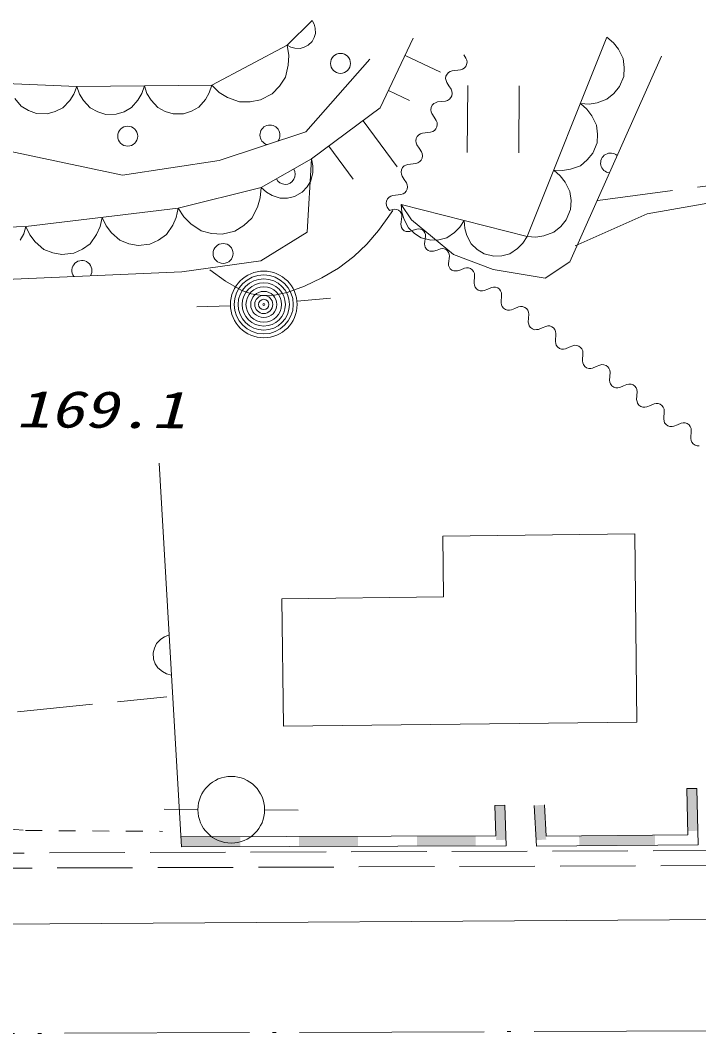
# Model space of a CAD drawing. Units: millimetres, scale not verified. Extents: x 40000 to 680000, y 20000 to 380000.
# Drawn here: x 411743 to 431970, y 277295 to 307705 of the extents above; entities that cross this region are included whole.
import ezdxf
from ezdxf.enums import TextEntityAlignment as Align

# ---------------------------------------------------------------- set-up
doc = ezdxf.new("R2010")
doc.units = ezdxf.units.MM
doc.header["$LTSCALE"] = 1000
for name, pattern in [('USER1', [1, 0.5, -0.5]), ('USER2', [3, 2.25, -0.75]), ('USER4', [7.000001, 5.508197, -0.688525, 0.114754, -0.688525])]:
    doc.linetypes.add(name, pattern=pattern)
doc.layers.add('S-BGD', color=1, linetype='Continuous', lineweight=13)
doc.layers.add('S-BMK', color=3, linetype='USER4', lineweight=13)
doc.styles.add('ＭＳ ゴシック', font='')
doc.styles.get('ＭＳ ゴシック').set_extended_font_data('MS Gothic')

msp = doc.modelspace()

# ---------------------------------------------------------------- hatches: boundary and pattern name
at = {"layer": 'S-BGD'}
for points in [[(431645, 283519), (431616, 284783), (431916, 284790), (431945, 283526)], [(425928, 283248), (425893, 284278), (426193, 284289), (426228, 283258)], [(427369, 284300), (427425, 283263), (427125, 283247), (427069, 284283)], [(416543, 283345), (418299, 283350), (418299, 283050), (416543, 283045)], [(420055, 283354), (421811, 283359), (421812, 283059), (420056, 283054)], [(423567, 283364), (425323, 283369), (425324, 283069), (423568, 283064)], [(428407, 283378), (430669, 283398), (430671, 283098), (428409, 283078)]]:
    msp.add_hatch(color=256, dxfattribs=at).paths.add_polyline_path(points)

# ---------------------------------------------------------------- linework, layer by layer
for p, q in [((419698, 306963), (420449, 307705)), ((420505, 307589), (420449, 307705)), ((420534, 307473), (420505, 307589)), ((420542, 307318), (420534, 307473)), ((420444, 307076), (420504, 307191)), ((420504, 307191), (420542, 307318)), ((422477, 305092), (423461, 307175)), ((426855, 301254), (429237, 307207)), ((429433, 307036), (429237, 307207)), ((417451, 305770), (419698, 306963)), ((419746, 306657), (419698, 306963)), ((419698, 306963), (419812, 306904)), ((419812, 306904), (419929, 306876)), ((419929, 306876), (420084, 306865)), ((420084, 306865), (420211, 306902)), ((420211, 306902), (420327, 306961)), ((420327, 306961), (420444, 307076)), ((429581, 306845), (429433, 307036)), ((429722, 306564), (429581, 306845)), ((419733, 306369), (419746, 306657)), ((422166, 306546), (420257, 304375)), ((423215, 306654), (424269, 306157)), ((424964, 306680), (425030, 306578)), ((425030, 306578), (425054, 306521)), ((430865, 306636), (428125, 300499)), ((429753, 306298), (429722, 306564)), ((419645, 306006), (419733, 306369)), ((424864, 306229), (424622, 306201)), ((424927, 306247), (424864, 306229)), ((424981, 306284), (424927, 306247)), ((425023, 306330), (424981, 306284)), ((425051, 306388), (425023, 306330)), ((425063, 306456), (425051, 306388)), ((425054, 306521), (425063, 306456)), ((429735, 306035), (429753, 306298)), ((403267, 306143), (413431, 305737)), ((419469, 305740), (419645, 306006)), ((424435, 306036), (424424, 305970)), ((424424, 305970), (424437, 305907)), ((424466, 306102), (424435, 306036)), ((424514, 306153), (424466, 306102)), ((424563, 306178), (424514, 306153)), ((424622, 306201), (424563, 306178)), ((429612, 305728), (429735, 306035)), ((413340, 305507), (413431, 305737)), ((413431, 305737), (417451, 305770)), ((413431, 305737), (413508, 305507)), ((415362, 305522), (415441, 305754)), ((415441, 305754), (415518, 305523)), ((417373, 305539), (417451, 305770)), ((417451, 305770), (417673, 305557)), ((419250, 305515), (419469, 305740)), ((424437, 305907), (424456, 305852)), ((424456, 305852), (424521, 305750)), ((424521, 305750), (424587, 305648)), ((424587, 305648), (424611, 305590)), ((425083, 305767), (425071, 303767)), ((426606, 303757), (426618, 305757)), ((429444, 305524), (429612, 305728)), ((411579, 305379), (411768, 305147)), ((413215, 305313), (413340, 305507)), ((413508, 305507), (413630, 305312)), ((415054, 305102), (415248, 305325)), ((415248, 305325), (415362, 305522)), ((415518, 305523), (415640, 305328)), ((415640, 305328), (415838, 305109)), ((417065, 305119), (417259, 305342)), ((417259, 305342), (417373, 305539)), ((417673, 305557), (417924, 305409)), ((417924, 305409), (418274, 305278)), ((418593, 305275), (418901, 305330)), ((418901, 305330), (419250, 305515)), ((422723, 305613), (423343, 305319)), ((424484, 305317), (424421, 305299)), ((424538, 305354), (424484, 305317)), ((424580, 305400), (424538, 305354)), ((424608, 305458), (424580, 305400)), ((424620, 305526), (424608, 305458)), ((424611, 305590), (424620, 305526)), ((428942, 305247), (429237, 305354)), ((429237, 305354), (429444, 305524)), ((411768, 305147), (411987, 305016)), ((411987, 305016), (412223, 304930)), ((412780, 304985), (413008, 305098)), ((413008, 305098), (413215, 305313)), ((413630, 305312), (413828, 305092)), ((413828, 305092), (414050, 304973)), ((414834, 304980), (415054, 305102)), ((415838, 305109), (416060, 304990)), ((416844, 304996), (417065, 305119)), ((418274, 305278), (418593, 305275)), ((420424, 303570), (422477, 305092)), ((423992, 305106), (423981, 305040)), ((423981, 305040), (423994, 304977)), ((424023, 305171), (423992, 305106)), ((424071, 305223), (424023, 305171)), ((424120, 305248), (424071, 305223)), ((424179, 305271), (424120, 305248)), ((424421, 305299), (424179, 305271)), ((428639, 305052), (428443, 305223)), ((428443, 305223), (428701, 305206)), ((428787, 304860), (428639, 305052)), ((428701, 305206), (428942, 305247)), ((412223, 304930), (412538, 304918)), ((412538, 304918), (412780, 304985)), ((414050, 304973), (414287, 304900)), ((414287, 304900), (414598, 304903)), ((414598, 304903), (414834, 304980)), ((416060, 304990), (416297, 304917)), ((416297, 304917), (416609, 304919)), ((416609, 304919), (416844, 304996)), ((421964, 304711), (422983, 303336)), ((423994, 304977), (424013, 304922)), ((424013, 304922), (424079, 304820)), ((424079, 304820), (424144, 304717)), ((424144, 304717), (424168, 304660)), ((428928, 304580), (428787, 304860)), ((424095, 304424), (424041, 304387)), ((424137, 304469), (424095, 304424)), ((424165, 304528), (424137, 304469)), ((424177, 304596), (424165, 304528)), ((424168, 304660), (424177, 304596)), ((428959, 304314), (428928, 304580)), ((420257, 304375), (417667, 303529)), ((423549, 304176), (423538, 304110)), ((423538, 304110), (423551, 304047)), ((423580, 304241), (423549, 304176)), ((423628, 304293), (423580, 304241)), ((423677, 304318), (423628, 304293)), ((423736, 304341), (423677, 304318)), ((423978, 304368), (423736, 304341)), ((424041, 304387), (423978, 304368)), ((428941, 304051), (428959, 304314)), ((414793, 303087), (410319, 304033)), ((420938, 303950), (421663, 302972)), ((423551, 304047), (423570, 303992)), ((423570, 303992), (423636, 303889)), ((423636, 303889), (423701, 303787)), ((428818, 303743), (428941, 304051)), ((417667, 303529), (414793, 303087)), ((418926, 302717), (420424, 303570)), ((420424, 303570), (420296, 301388)), ((420463, 303364), (420424, 303570)), ((423652, 303493), (423598, 303457)), ((423694, 303539), (423652, 303493)), ((423722, 303597), (423694, 303539)), ((423701, 303787), (423725, 303730)), ((423734, 303665), (423722, 303597)), ((423725, 303730), (423734, 303665)), ((428443, 303369), (428650, 303540)), ((428650, 303540), (428818, 303743)), ((420460, 303168), (420463, 303364)), ((423106, 303245), (423095, 303180)), ((423137, 303311), (423106, 303245)), ((423185, 303362), (423137, 303311)), ((423234, 303387), (423185, 303362)), ((423293, 303410), (423234, 303387)), ((423535, 303438), (423293, 303410)), ((423598, 303457), (423535, 303438)), ((427845, 303068), (427649, 303238)), ((427649, 303238), (427907, 303222)), ((427907, 303222), (428148, 303263)), ((428148, 303263), (428443, 303369)), ((420294, 302737), (420407, 302920)), ((420407, 302920), (420460, 303168)), ((423095, 303180), (423108, 303116)), ((423108, 303116), (423127, 303062)), ((423127, 303062), (423193, 302959)), ((423193, 302959), (423258, 302857)), ((427993, 302876), (427845, 303068)), ((416453, 302101), (418926, 302717)), ((418898, 302408), (418926, 302717)), ((418926, 302717), (419080, 302577)), ((419917, 302448), (420149, 302580)), ((420149, 302580), (420294, 302737)), ((423251, 302609), (423209, 302563)), ((423279, 302667), (423251, 302609)), ((423258, 302857), (423282, 302800)), ((423291, 302735), (423279, 302667)), ((423282, 302800), (423291, 302735)), ((428134, 302595), (427993, 302876)), ((428166, 302330), (428134, 302595)), ((418816, 302132), (418898, 302408)), ((419080, 302577), (419253, 302482)), ((419253, 302482), (419493, 302400)), ((419493, 302400), (419709, 302404)), ((419709, 302404), (419917, 302448)), ((422664, 302315), (422652, 302249)), ((422695, 302380), (422664, 302315)), ((422742, 302432), (422695, 302380)), ((422791, 302457), (422742, 302432)), ((422850, 302480), (422791, 302457)), ((423092, 302508), (422850, 302480)), ((423155, 302526), (423092, 302508)), ((423209, 302563), (423155, 302526)), ((428147, 302067), (428166, 302330)), ((430435, 301934), (433889, 302545)), ((411909, 301554), (416453, 302101)), ((416393, 301828), (416453, 302101)), ((416453, 302101), (416616, 301839)), ((418643, 301800), (418816, 302132)), ((422633, 301724), (422847, 302028)), ((422652, 302249), (422665, 302186)), ((422665, 302186), (422684, 302131)), ((422684, 302131), (422750, 302029)), ((422750, 302029), (422853, 302063)), ((422853, 302063), (422908, 302071)), ((422908, 302071), (422965, 302065)), ((422965, 302065), (423022, 302040)), ((423022, 302040), (423066, 302003)), ((423066, 302003), (423097, 301957)), ((423103, 302212), (426855, 301254)), ((423407, 301751), (423103, 302212)), ((423103, 302212), (423119, 301978)), ((423119, 301978), (423185, 301767)), ((428024, 301759), (428147, 302067)), ((414121, 301555), (414181, 301827)), ((414181, 301827), (414297, 301576)), ((416289, 301591), (416393, 301828)), ((416616, 301839), (416825, 301635)), ((418408, 301583), (418643, 301800)), ((422420, 301435), (422633, 301724)), ((423119, 301843), (423090, 301627)), ((423097, 301957), (423116, 301901)), ((423116, 301901), (423119, 301843)), ((423185, 301767), (423315, 301514)), ((424659, 300724), (423407, 301751)), ((424849, 301537), (424979, 301733)), ((424979, 301733), (424994, 301499)), ((427856, 301556), (428024, 301759)), ((428291, 300975), (430435, 301934)), ((400591, 301105), (411909, 301554)), ((411842, 301334), (411909, 301554)), ((411909, 301554), (412025, 301303)), ((414017, 301318), (414121, 301555)), ((414297, 301576), (414460, 301371)), ((414460, 301371), (414712, 301148)), ((416098, 301315), (416289, 301591)), ((416825, 301635), (417134, 301423)), ((417134, 301423), (417443, 301343)), ((417757, 301322), (418140, 301418)), ((418140, 301418), (418408, 301583)), ((420296, 301388), (418913, 300535)), ((422077, 301027), (422420, 301435)), ((423090, 301627), (423097, 301571)), ((423097, 301571), (423108, 301523)), ((423108, 301523), (423142, 301471)), ((423142, 301471), (423192, 301429)), ((423192, 301429), (423246, 301405)), ((423246, 301405), (423304, 301402)), ((423304, 301402), (423356, 301407)), ((423315, 301514), (423492, 301348)), ((423356, 301407), (423459, 301441)), ((423459, 301441), (423562, 301476)), ((423562, 301476), (423617, 301484)), ((423617, 301484), (423674, 301478)), ((423674, 301478), (423731, 301452)), ((423731, 301452), (423775, 301416)), ((423775, 301416), (423806, 301369)), ((423806, 301369), (423826, 301314)), ((424459, 301222), (424694, 301381)), ((424694, 301381), (424849, 301537)), ((424994, 301499), (425060, 301288)), ((427354, 301279), (427649, 301385)), ((427649, 301385), (427856, 301556)), ((411741, 301146), (411842, 301334)), ((412025, 301303), (412188, 301098)), ((412188, 301098), (412440, 300874)), ((413826, 301041), (414017, 301318)), ((414712, 301148), (414978, 301042)), ((415608, 301031), (415864, 301148)), ((415864, 301148), (416098, 301315)), ((417443, 301343), (417757, 301322)), ((423492, 301348), (423695, 301222)), ((423695, 301222), (423986, 301148)), ((423828, 301255), (423799, 301040)), ((423826, 301314), (423828, 301255)), ((423986, 301148), (424224, 301162)), ((424224, 301162), (424459, 301222)), ((425060, 301288), (425190, 301035)), ((426725, 301058), (426855, 301254)), ((426855, 301254), (427113, 301237)), ((427113, 301237), (427354, 301279)), ((412440, 300874), (412706, 300768)), ((412706, 300768), (412983, 300715)), ((412983, 300715), (413336, 300757)), ((413336, 300757), (413592, 300875)), ((413592, 300875), (413826, 301041)), ((414978, 301042), (415255, 300988)), ((415255, 300988), (415608, 301031)), ((421691, 300661), (422077, 301027)), ((423799, 301040), (423806, 300983)), ((423806, 300983), (423817, 300935)), ((423817, 300935), (423851, 300883)), ((423851, 300883), (423901, 300842)), ((423901, 300842), (423956, 300818)), ((423956, 300818), (424013, 300815)), ((424013, 300815), (424065, 300820)), ((424065, 300820), (424168, 300854)), ((424168, 300854), (424271, 300888)), ((424271, 300888), (424326, 300897)), ((424326, 300897), (424384, 300891)), ((424384, 300891), (424440, 300865)), ((424440, 300865), (424484, 300828)), ((424484, 300828), (424515, 300782)), ((424515, 300782), (424535, 300727)), ((425190, 301035), (425368, 300870)), ((425368, 300870), (425570, 300743)), ((426335, 300743), (426570, 300902)), ((426570, 300902), (426725, 301058)), ((418913, 300535), (416556, 300205)), ((421228, 300316), (421691, 300661)), ((424537, 300668), (424508, 300453)), ((424508, 300453), (424515, 300396)), ((424535, 300727), (424537, 300668)), ((425846, 300274), (424659, 300724)), ((425570, 300743), (425861, 300669)), ((425861, 300669), (426100, 300683)), ((426100, 300683), (426335, 300743)), ((428125, 300499), (427391, 300010)), ((416556, 300205), (401619, 299548)), ((417394, 300263), (417855, 299925)), ((420728, 300020), (421228, 300316)), ((424515, 300396), (424526, 300348)), ((424526, 300348), (424560, 300296)), ((424560, 300296), (424610, 300255)), ((424610, 300255), (424665, 300230)), ((424665, 300230), (424722, 300228)), ((424722, 300228), (424774, 300232)), ((424774, 300232), (424877, 300267)), ((424877, 300267), (424985, 300311)), ((424985, 300311), (425044, 300324)), ((425044, 300324), (425106, 300322)), ((425106, 300322), (425169, 300299)), ((425169, 300299), (425220, 300263)), ((425220, 300263), (425256, 300215)), ((425256, 300215), (425282, 300157)), ((425282, 300157), (425288, 300094)), ((427391, 300010), (425846, 300274)), ((417855, 299925), (418330, 299651)), ((420217, 299773), (420728, 300020)), ((425288, 300094), (425274, 299861)), ((425274, 299861), (425286, 299800)), ((418330, 299651), (418627, 299544)), ((418627, 299544), (418947, 299495)), ((419318, 299510), (419695, 299588)), ((419695, 299588), (420217, 299773)), ((425286, 299800), (425301, 299749)), ((425301, 299749), (425342, 299696)), ((425342, 299696), (425399, 299655)), ((425399, 299655), (425459, 299633)), ((425459, 299633), (425521, 299634)), ((425521, 299634), (425577, 299644)), ((425577, 299644), (425685, 299688)), ((425685, 299688), (425793, 299733)), ((425793, 299733), (425852, 299746)), ((425852, 299746), (425914, 299744)), ((425914, 299744), (425977, 299721)), ((425977, 299721), (426028, 299685)), ((426028, 299685), (426064, 299637)), ((426064, 299637), (426090, 299579)), ((426090, 299579), (426096, 299516)), ((418947, 299495), (419318, 299510)), ((419996, 299326), (420991, 299422)), ((426096, 299516), (426082, 299282)), ((426082, 299282), (426094, 299222)), ((418001, 299193), (417002, 299157)), ((426094, 299222), (426109, 299171)), ((426109, 299171), (426150, 299117)), ((426150, 299117), (426207, 299077)), ((426207, 299077), (426267, 299055)), ((426267, 299055), (426329, 299056)), ((426329, 299056), (426385, 299065)), ((426385, 299065), (426493, 299110)), ((426493, 299110), (426601, 299155)), ((426601, 299155), (426660, 299168)), ((426660, 299168), (426722, 299166)), ((426722, 299166), (426785, 299142)), ((426785, 299142), (426836, 299106)), ((426836, 299106), (426872, 299059)), ((426872, 299059), (426898, 299001)), ((426904, 298938), (426890, 298704)), ((426898, 299001), (426904, 298938)), ((426890, 298704), (426902, 298644)), ((426902, 298644), (426917, 298593)), ((426917, 298593), (426958, 298539)), ((426958, 298539), (427015, 298499)), ((427015, 298499), (427075, 298477)), ((427075, 298477), (427137, 298478)), ((427137, 298478), (427193, 298487)), ((427193, 298487), (427301, 298532)), ((427301, 298532), (427409, 298576)), ((427409, 298576), (427468, 298590)), ((427468, 298590), (427530, 298588)), ((427530, 298588), (427593, 298564)), ((427593, 298564), (427644, 298528)), ((427644, 298528), (427680, 298481)), ((427680, 298481), (427706, 298423)), ((427712, 298360), (427698, 298126)), ((427706, 298423), (427712, 298360)), ((427698, 298126), (427710, 298065)), ((427710, 298065), (427725, 298015)), ((427725, 298015), (427766, 297961)), ((427766, 297961), (427823, 297920)), ((427823, 297920), (427883, 297898)), ((427883, 297898), (427945, 297900)), ((427945, 297900), (428001, 297909)), ((428001, 297909), (428109, 297954)), ((428109, 297954), (428217, 297998)), ((428217, 297998), (428276, 298011)), ((428276, 298011), (428338, 298009)), ((428338, 298009), (428401, 297986)), ((428401, 297986), (428452, 297950)), ((428452, 297950), (428488, 297902)), ((428488, 297902), (428514, 297844)), ((428520, 297781), (428506, 297547)), ((428514, 297844), (428520, 297781)), ((428506, 297547), (428518, 297487)), ((428518, 297487), (428533, 297436)), ((428533, 297436), (428574, 297382)), ((428917, 297375), (429025, 297420)), ((429025, 297420), (429084, 297433)), ((429084, 297433), (429146, 297431)), ((429146, 297431), (429209, 297408)), ((428574, 297382), (428631, 297342)), ((428631, 297342), (428691, 297320)), ((428691, 297320), (428753, 297321)), ((428753, 297321), (428809, 297331)), ((428809, 297331), (428917, 297375)), ((429209, 297408), (429260, 297371)), ((429260, 297371), (429296, 297324)), ((429296, 297324), (429322, 297266)), ((429328, 297203), (429314, 296969)), ((429322, 297266), (429328, 297203)), ((429314, 296969), (429326, 296909)), ((429326, 296909), (429341, 296858)), ((429341, 296858), (429382, 296804)), ((429382, 296804), (429439, 296764)), ((429725, 296797), (429833, 296842)), ((429833, 296842), (429892, 296855)), ((429892, 296855), (429954, 296853)), ((429954, 296853), (430017, 296829)), ((430017, 296829), (430068, 296793)), ((429439, 296764), (429499, 296742)), ((429499, 296742), (429561, 296743)), ((429561, 296743), (429617, 296752)), ((429617, 296752), (429725, 296797)), ((430068, 296793), (430104, 296746)), ((430104, 296746), (430130, 296688)), ((430136, 296625), (430122, 296391)), ((430130, 296688), (430136, 296625)), ((430122, 296391), (430134, 296331)), ((430134, 296331), (430149, 296280)), ((430149, 296280), (430190, 296226)), ((430190, 296226), (430247, 296185)), ((430425, 296174), (430533, 296219)), ((430533, 296219), (430641, 296263)), ((430641, 296263), (430700, 296277)), ((430700, 296277), (430762, 296274)), ((430762, 296274), (430825, 296251)), ((430825, 296251), (430876, 296215)), ((430876, 296215), (430912, 296168)), ((430247, 296185), (430307, 296163)), ((430307, 296163), (430369, 296165)), ((430369, 296165), (430425, 296174)), ((430912, 296168), (430938, 296109)), ((430944, 296046), (430930, 295813)), ((430938, 296109), (430944, 296046)), ((430930, 295813), (430942, 295752)), ((430942, 295752), (430957, 295701)), ((430957, 295701), (430998, 295648)), ((430998, 295648), (431055, 295607)), ((431055, 295607), (431115, 295585)), ((431115, 295585), (431177, 295587)), ((431177, 295587), (431233, 295596)), ((431233, 295596), (431341, 295640)), ((431341, 295640), (431449, 295685)), ((431449, 295685), (431508, 295698)), ((431508, 295698), (431570, 295696)), ((431570, 295696), (431633, 295673)), ((431633, 295673), (431684, 295637)), ((431684, 295637), (431720, 295589)), ((431720, 295589), (431746, 295531)), ((431752, 295468), (431738, 295234)), ((431746, 295531), (431752, 295468)), ((431738, 295234), (431750, 295174)), ((431750, 295174), (431765, 295123)), ((431765, 295123), (431806, 295069)), ((431806, 295069), (431863, 295029)), ((431863, 295029), (431923, 295007)), ((431923, 295007), (431985, 295008)), ((415879, 294497), (416543, 283045)), ((430066, 292381), (424337, 292314)), ((424337, 292314), (424358, 290501)), ((430131, 286769), (430066, 292381)), ((424358, 290501), (419542, 290444)), ((419542, 290444), (419586, 286646)), ((415804, 289114), (415929, 289239)), ((415929, 289239), (416041, 289317)), ((416041, 289317), (416176, 289370)), ((415706, 288835), (415739, 288978)), ((415739, 288978), (415804, 289114)), ((415716, 288649), (415706, 288835)), ((415766, 288511), (415716, 288649)), ((415846, 288383), (415766, 288511)), ((415984, 288277), (415846, 288383)), ((416105, 288212), (415984, 288277)), ((416246, 288172), (416105, 288212)), ((430131, 286769), (419586, 286646)), ((431616, 284783), (431916, 284790)), ((431647, 283407), (431616, 284783)), ((431954, 283110), (431916, 284790)), ((417032, 284161), (416032, 284167)), ((419032, 284149), (420032, 284143)), ((425893, 284278), (426193, 284289)), ((425924, 283371), (425893, 284278)), ((426235, 283072), (426193, 284289)), ((427069, 284283), (427135, 283066)), ((427369, 284300), (427419, 283369)), ((416543, 283345), (425924, 283371)), ((427419, 283369), (431647, 283407)), ((416543, 283045), (426235, 283072)), ((427135, 283066), (431954, 283110)), ((396273, 280647), (456807, 281039))]:
    msp.add_line(p, q, dxfattribs=at)
at = {"layer": 'S-BGD', "linetype": 'USER2'}
for p, q in [((428964, 302331), (439858, 303772)), ((411657, 287075), (416112, 287523)), ((355610, 282666), (442098, 282968)), ((442090, 282518), (355612, 282216))]:
    msp.add_line(p, q, dxfattribs=at)
at = {"layer": 'S-BGD', "linetype": 'USER1'}
for p, q in [((409338, 283768), (411891, 283534)), ((411891, 283534), (415978, 283509))]:
    msp.add_line(p, q, dxfattribs=at)
at = {"layer": 'S-BGD'}
for centre, radius in [((421289, 306423), 298), ((414943, 304250), 298), ((417789, 300751), 298), ((419001, 299229), 995), ((419001, 299229), 880), ((419001, 299229), 765), ((419001, 299229), 645), ((419001, 299229), 530), ((419001, 299229), 390), ((419001, 299229), 270), ((419001, 299229), 155), ((419001, 299229), 30), ((418032, 284155), 995)]:
    msp.add_circle(centre, radius, dxfattribs=at)
for centre, start, end in [((419185, 304285), 322.2946, 253.8826), ((429346, 303449), 48.8439, 263.0395), ((419642, 303110), 207.2061, 32.0665), ((413577, 300244), 327.8432, 217.1899)]:
    msp.add_arc(centre, 298, start, end, dxfattribs=at)
at = {"layer": 'S-BMK'}
msp.add_line((364063, 277295), (463577, 277677), dxfattribs=at)

# ---------------------------------------------------------------- texts
at = {"layer": 'S-BGD', "style": 'ＭＳ ゴシック', "oblique": 15, "width": 1.35}
msp.add_text('169.1', height=1100, rotation=359.7, dxfattribs=at).set_placement((411612, 295232), align=Align.BOTTOM_LEFT)

doc.saveas('drawing.dxf')
